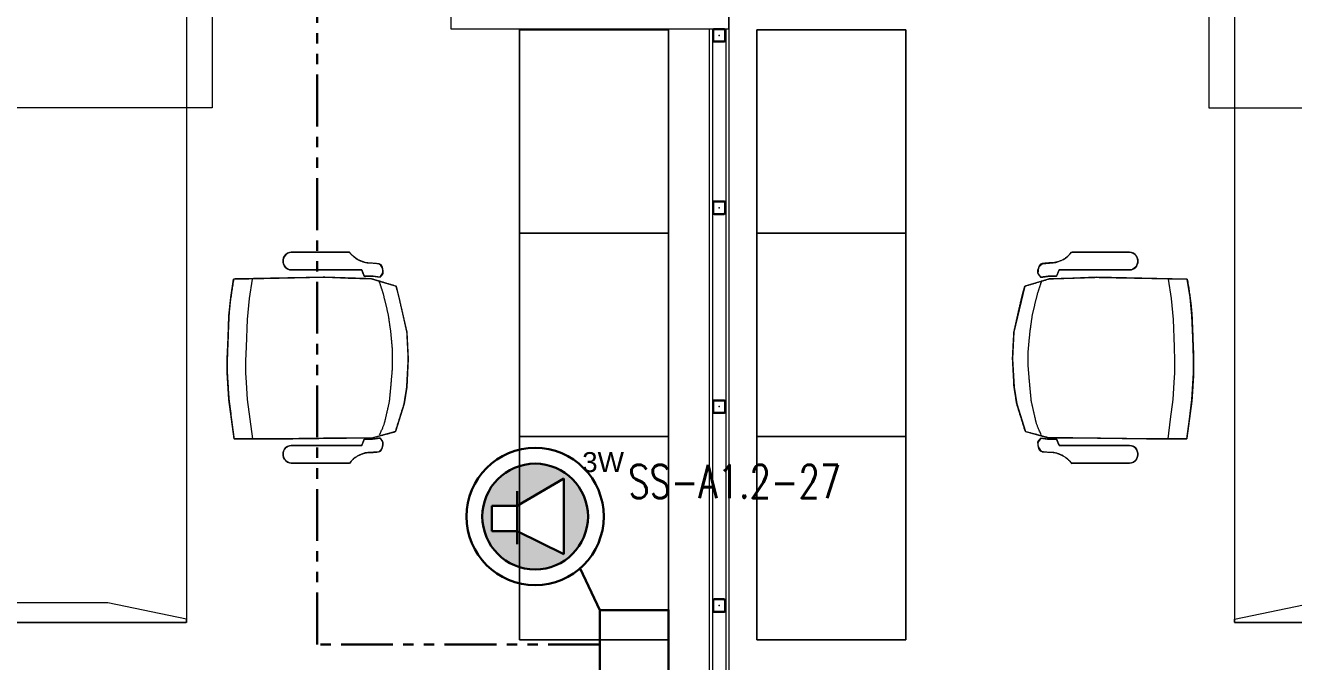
# Model space of a CAD drawing. Extents: x -1299 to 23780, y -3010 to 8106.
# Drawn here: x 15042 to 15425, y 2552.1 to 2744 of the extents above; entities that cross this region are included whole.
import ezdxf

# ---------------------------------------------------------------- set-up
doc = ezdxf.new("R2010")
doc.units = 0
doc.header["$LTSCALE"] = 25
doc.header["$MEASUREMENT"] = 0
doc.linetypes.add('PHANTOM2', pattern=[1.25, 0.625, -0.125, 0.125, -0.125, 0.125, -0.125])
doc.layers.get('0').update_dxf_attribs({"color": 9, "lineweight": 9})
for name, color, linetype, lineweight in [('05', 9, 'Continuous', 9), ('10', 9, 'Continuous', 9), ('11', 9, 'Continuous', 9), ('14', 9, 'Continuous', 9), ('35', 9, 'Continuous', 9), ('40', 9, 'Continuous', 9), ('40B', 9, 'Continuous', 9), ('E-KABLO', 7, 'Continuous', 30), ('E-MESH TAVAN', 1, 'Continuous', 30), ('E-YAZI', 7, 'Continuous', 30), ('Seslendirme', 7, 'Continuous', 30)]:
    doc.layers.add(name, color=color, linetype=linetype, lineweight=lineweight)
doc.styles.add('Arial', font='arial.ttf', dxfattribs={"height": 2.5})
doc.styles.add('ILGAZ', font='txttw.shx')

# ---------------------------------------------------------------- blocks, each defined once
blk = doc.blocks.new('Group-258-1')
at = {"linetype": 'Continuous'}
for p, q in [((384800.0983, 69164.505), (384800.0936, 69164.5084)), ((384800.71, 69164.505), (384800.7146, 69164.5084)), ((384800.2257, 69164.3995), (384800.1668, 69164.4084)), ((384800.6491, 69164.4097), (384800.5895, 69164.4019)), ((384800.2892, 69164.3936), (384800.2257, 69164.3995)), ((384800.3717, 69164.3904), (384800.2892, 69164.3936)), ((384800.4137, 69164.389), (384800.3717, 69164.3904)), ((384800.4502, 69164.389), (384800.4137, 69164.389)), ((384800.4792, 69164.3908), (384800.4502, 69164.389)), ((384800.5299, 69164.394), (384800.4792, 69164.3908)), ((384800.5895, 69164.4019), (384800.5299, 69164.394))]:
    blk.add_line(p, q, dxfattribs=at)
at = {"linetype": 'Continuous', "flags": 128}
for points in [[(384800.0862, 69164.6997), (384800.0862, 69164.6409), (384800.0862, 69164.6409)], [(384800.722, 69164.6997), (384800.722, 69164.6409), (384800.722, 69164.6409)], [(384800.0862, 69164.6409), (384800.0862, 69164.5259), (384800.0862, 69164.6409)], [(384800.1395, 69164.5259), (384800.1395, 69164.6409), (384800.1395, 69164.6409)], [(384800.6687, 69164.5259), (384800.6687, 69164.6409), (384800.6687, 69164.6409)], [(384800.722, 69164.6409), (384800.722, 69164.5259), (384800.722, 69164.6409)], [(384800.0862, 69164.5259), (384800.0862, 69164.5259), (384800.087, 69164.52)], [(384800.0862, 69164.5259), (384800.087, 69164.52), (384800.087, 69164.52)], [(384800.1387, 69164.52), (384800.1387, 69164.52), (384800.1395, 69164.5259)], [(384800.1387, 69164.52), (384800.1395, 69164.5259), (384800.1395, 69164.5259)], [(384800.6695, 69164.52), (384800.6695, 69164.52), (384800.6687, 69164.5259)], [(384800.6695, 69164.52), (384800.6687, 69164.5259), (384800.6687, 69164.5259)], [(384800.722, 69164.5259), (384800.722, 69164.5259), (384800.7213, 69164.52)], [(384800.722, 69164.5259), (384800.7213, 69164.52), (384800.7213, 69164.52)], [(384800.087, 69164.52), (384800.087, 69164.52), (384800.0892, 69164.5143)], [(384800.087, 69164.52), (384800.0892, 69164.5143), (384800.0892, 69164.5143)], [(384800.0892, 69164.5143), (384800.0892, 69164.5143), (384800.0929, 69164.5094)], [(384800.0892, 69164.5143), (384800.0936, 69164.5084), (384800.0929, 69164.5094)], [(384800.0977, 69164.5054), (384800.0977, 69164.5054), (384800.1034, 69164.5026)], [(384800.0977, 69164.5054), (384800.1034, 69164.5026), (384800.1034, 69164.5026)], [(384800.1034, 69164.5026), (384800.1034, 69164.5026), (384800.1096, 69164.5011)], [(384800.1034, 69164.5026), (384800.1096, 69164.5011), (384800.1096, 69164.5011)], [(384800.1096, 69164.5011), (384800.1096, 69164.5011), (384800.1161, 69164.5011)], [(384800.1096, 69164.5011), (384800.1161, 69164.5011), (384800.1161, 69164.5011)], [(384800.1161, 69164.5011), (384800.1161, 69164.5011), (384800.1223, 69164.5026)], [(384800.1161, 69164.5011), (384800.1223, 69164.5026), (384800.1223, 69164.5026)], [(384800.1223, 69164.5026), (384800.1223, 69164.5026), (384800.128, 69164.5054)], [(384800.1223, 69164.5026), (384800.128, 69164.5054), (384800.128, 69164.5054)], [(384800.128, 69164.5054), (384800.128, 69164.5054), (384800.1328, 69164.5094)], [(384800.128, 69164.5054), (384800.1328, 69164.5094), (384800.1328, 69164.5094)], [(384800.1328, 69164.5094), (384800.1328, 69164.5094), (384800.1365, 69164.5143)], [(384800.1328, 69164.5094), (384800.1365, 69164.5143), (384800.1365, 69164.5143)], [(384800.1365, 69164.5143), (384800.1365, 69164.5143), (384800.1387, 69164.52)], [(384800.1365, 69164.5143), (384800.1387, 69164.52), (384800.1387, 69164.52)], [(384800.6718, 69164.5143), (384800.6718, 69164.5143), (384800.6695, 69164.52)], [(384800.6718, 69164.5143), (384800.6695, 69164.52), (384800.6695, 69164.52)], [(384800.6754, 69164.5094), (384800.6754, 69164.5094), (384800.6718, 69164.5143)], [(384800.6754, 69164.5094), (384800.6718, 69164.5143), (384800.6718, 69164.5143)], [(384800.6802, 69164.5054), (384800.6802, 69164.5054), (384800.6754, 69164.5094)], [(384800.6802, 69164.5054), (384800.6754, 69164.5094), (384800.6754, 69164.5094)], [(384800.6859, 69164.5026), (384800.6859, 69164.5026), (384800.6802, 69164.5054)], [(384800.6859, 69164.5026), (384800.6802, 69164.5054), (384800.6802, 69164.5054)], [(384800.6922, 69164.5011), (384800.6922, 69164.5011), (384800.6859, 69164.5026)], [(384800.6922, 69164.5011), (384800.6859, 69164.5026), (384800.6859, 69164.5026)], [(384800.6986, 69164.5011), (384800.6986, 69164.5011), (384800.6922, 69164.5011)], [(384800.6986, 69164.5011), (384800.6922, 69164.5011), (384800.6922, 69164.5011)], [(384800.7048, 69164.5026), (384800.7048, 69164.5026), (384800.6986, 69164.5011)], [(384800.7048, 69164.5026), (384800.6986, 69164.5011), (384800.6986, 69164.5011)], [(384800.7105, 69164.5054), (384800.7105, 69164.5054), (384800.7048, 69164.5026)], [(384800.7105, 69164.5054), (384800.7048, 69164.5026), (384800.7048, 69164.5026)], [(384800.719, 69164.5143), (384800.7146, 69164.5084), (384800.7153, 69164.5094)], [(384800.719, 69164.5143), (384800.719, 69164.5143), (384800.7153, 69164.5094)], [(384800.7213, 69164.52), (384800.7213, 69164.52), (384800.719, 69164.5143)], [(384800.7213, 69164.52), (384800.719, 69164.5143), (384800.719, 69164.5143)]]:
    blk.add_lwpolyline(points, close=True, dxfattribs=at)
at = {"linetype": 'Continuous'}
for points in [[(384800.3272, 69164.8751), (384800.2792, 69164.8644), (384800.2312, 69164.8536)], [(384800.4074, 69164.8792), (384800.3673, 69164.8772), (384800.3272, 69164.8751)], [(384800.4932, 69164.8746), (384800.4503, 69164.8769), (384800.4074, 69164.8792)], [(384800.5432, 69164.8666), (384800.5182, 69164.8706), (384800.4932, 69164.8746)], [(384800.6271, 69164.8405), (384800.5851, 69164.8535), (384800.5432, 69164.8666)], [(384800.1886, 69164.8426), (384800.1775, 69164.8055), (384800.1663, 69164.7685)], [(384800.2312, 69164.8536), (384800.2099, 69164.8481), (384800.1886, 69164.8426)], [(384800.3841, 69164.8318), (384800.3546, 69164.8291), (384800.3252, 69164.8264)], [(384800.4307, 69164.8318), (384800.4074, 69164.8318), (384800.3841, 69164.8318)], [(384800.4872, 69164.8271), (384800.4589, 69164.8295), (384800.4307, 69164.8318)], [(384800.6454, 69164.7717), (384800.6363, 69164.8061), (384800.6271, 69164.8405)], [(384800.1182, 69164.7571), (384800.1184, 69164.788), (384800.1261, 69164.8013), (384800.1481, 69164.8026)], [(384800.1481, 69164.8026), (384800.1523, 69164.8031), (384800.1616, 69164.7937)], [(384800.1616, 69164.7937), (384800.1601, 69164.7826), (384800.1585, 69164.7715)], [(384800.2113, 69164.8039), (384800.1911, 69164.7972), (384800.1708, 69164.7905)], [(384800.2746, 69164.8191), (384800.2429, 69164.8115), (384800.2113, 69164.8039)], [(384800.3252, 69164.8264), (384800.2999, 69164.8227), (384800.2746, 69164.8191)], [(384800.5356, 69164.8225), (384800.5114, 69164.8248), (384800.4872, 69164.8271)], [(384800.5919, 69164.8096), (384800.5638, 69164.8161), (384800.5356, 69164.8225)], [(384800.637, 69164.7924), (384800.6046, 69164.8075), (384800.5919, 69164.8096)], [(384800.6601, 69164.8026), (384800.656, 69164.8031), (384800.6466, 69164.7937)], [(384800.6466, 69164.7937), (384800.6482, 69164.7826), (384800.6497, 69164.7715)], [(384800.69, 69164.7571), (384800.6898, 69164.788), (384800.6822, 69164.8013), (384800.6601, 69164.8026)], [(384800.0854, 69164.7011), (384800.1126, 69164.7212), (384800.1182, 69164.7571)], [(384800.1585, 69164.7715), (384800.1583, 69164.7588), (384800.158, 69164.7461)], [(384800.1663, 69164.7685), (384800.1639, 69164.6975), (384800.1616, 69164.6266)], [(384800.6491, 69164.4746), (384800.6472, 69164.6232), (384800.6454, 69164.7717)], [(384800.6497, 69164.7715), (384800.65, 69164.7588), (384800.6502, 69164.7461)], [(384800.7229, 69164.7011), (384800.6957, 69164.7212), (384800.69, 69164.7571)], [(384800.158, 69164.7461), (384800.1488, 69164.7423), (384800.1395, 69164.7385)], [(384800.1395, 69164.7385), (384800.1395, 69164.6897), (384800.1395, 69164.6409)], [(384800.6502, 69164.7461), (384800.6595, 69164.7423), (384800.6687, 69164.7385)], [(384800.6687, 69164.7385), (384800.6687, 69164.6897), (384800.6687, 69164.6409)], [(384800.1616, 69164.6266), (384800.1642, 69164.4892), (384800.1668, 69164.3518)], [(384800.6491, 69164.3531), (384800.6491, 69164.4138), (384800.6491, 69164.4746)], [(384800.1668, 69164.3518), (384800.2302, 69164.3409), (384800.278, 69164.3374)], [(384800.278, 69164.3374), (384800.3427, 69164.3349), (384800.4074, 69164.3324)], [(384800.4074, 69164.3324), (384800.4288, 69164.3324), (384800.4502, 69164.3324)], [(384800.4502, 69164.3324), (384800.4901, 69164.3349), (384800.5299, 69164.3374)], [(384800.5299, 69164.3374), (384800.5895, 69164.3452), (384800.6491, 69164.3531)]]:
    blk.add_open_spline(points, degree=2, dxfattribs=at)
at = {"layer": '40'}
blk.add_lwpolyline([(384800.6491, 69164.3531), (384800.5895, 69164.3452), (384800.5299, 69164.3374), (384800.4502, 69164.3324), (384800.4074, 69164.3324), (384800.3427, 69164.3349), (384800.278, 69164.3374), (384800.2222, 69164.3433), (384800.1668, 69164.3518), (384800.1642, 69164.4892), (384800.1616, 69164.6266), (384800.1639, 69164.6975), (384800.1663, 69164.7685), (384800.1732, 69164.7913), (384800.1886, 69164.8426), (384800.3272, 69164.8751), (384800.4074, 69164.8792), (384800.4932, 69164.8746), (384800.5432, 69164.8666), (384800.6271, 69164.8405), (384800.6454, 69164.7717), (384800.6472, 69164.6232), (384800.6491, 69164.4746), (384800.6491, 69164.4097)], close=True, dxfattribs=at)
for points in [[(384800.1395, 69164.7385), (384800.158, 69164.7461), (384800.1583, 69164.7588), (384800.1585, 69164.7715), (384800.1616, 69164.7937), (384800.1481, 69164.8026, 0.293897), (384800.1206, 69164.7899), (384800.1182, 69164.7571, -0.205), (384800.0854, 69164.7011), (384800.0862, 69164.6997), (384800.0862, 69164.5259, 0.937941), (384800.1395, 69164.5259)], [(384800.6687, 69164.7385), (384800.6502, 69164.7461), (384800.65, 69164.7588), (384800.6497, 69164.7715), (384800.6466, 69164.7937), (384800.6601, 69164.8026, -0.293897), (384800.6877, 69164.7899), (384800.69, 69164.7571, 0.205), (384800.7229, 69164.7011), (384800.722, 69164.6997), (384800.722, 69164.5259, -0.937941), (384800.6687, 69164.5259)]]:
    blk.add_lwpolyline(points, format="xyb", close=True, dxfattribs=at)
blk = doc.blocks.new('p-ma-audi')
for p, q in [((-7.57, 155.19), (-7.57, 200)), ((-85.7, 155.19), (-7.57, 155.19))]:
    blk.add_line(p, q)
at = {"flags": 128}
for points in [[(-7.57, 200), (-7.57, 214.96), (-93.45, 214.96), (-93.45, 155.19), (-85.7, 155.19)], [(-85.7, 0.04), (-85.7, 0.94), (-61.93, 5.88), (-23.62, 5.88), (0, 0.73), (0, 0), (-85.67, 0)]]:
    blk.add_lwpolyline(points, dxfattribs=at)
for points in [[(-85.7, 200), (-85.7, 0), (0, 0), (0, 200), (-85.7, 200)], [(-85.7, 200), (-85.7, 0), (0, 0), (0, 200)]]:
    blk.add_lwpolyline(points, close=True, dxfattribs=at)
blk = doc.blocks.new('Group-41-1')
for p, q in [((384804.5645, 69162.035), (384804.5645, 69161.585)), ((384805.1779, 69162.035), (384804.5645, 69162.035)), ((384805.1779, 69161.585), (384805.1779, 69162.035)), ((384804.5645, 69161.585), (384805.1779, 69161.585))]:
    blk.add_line(p, q)
at = {"flags": 128}
blk.add_lwpolyline([(384804.5645, 69162.035), (384805.1779, 69162.035), (384805.1779, 69161.585), (384804.5645, 69161.585)], close=True, dxfattribs=at)
blk = doc.blocks.new('Group-42-1')
at = {"layer": '05', "color": 7}
for p in [(-1.2267, 0), (-0.6133, 0), (0, 0)]:
    blk.add_blockref('Group-41-1', p, dxfattribs=at)
blk = doc.blocks.new('Prf-40x40')
for points in [[(1.5, -2), (-1.5, -2, -0.414214), (-2, -1.5), (-2, 1.5, -0.414214), (-1.5, 2), (1.5, 2, -0.414214), (2, 1.5), (2, -1.5, -0.414214)], [(1.5, -1.7), (-1.5, -1.7, -0.414214), (-1.7, -1.5), (-1.7, 1.5, -0.414214), (-1.5, 1.7), (1.5, 1.7, -0.414214), (1.7, 1.5), (1.7, -1.5, -0.414214)]]:
    blk.add_lwpolyline(points, format="xyb", close=True)
blk.add_point((0, 0))
blk = doc.blocks.new('p-2. kat planı')
at = {"layer": '11'}
for points in [[(15248.5, 2743), (15248.5, 2447)], [(15249.5, 2743), (15249.5, 2447)], [(15253.5, 2743), (15253.5, 2447)], [(15254.5, 2743), (15254.5, 2447)]]:
    blk.add_lwpolyline(points, dxfattribs=at)
at = {"layer": '14'}
blk.add_lwpolyline([(15048, 2819.3), (15048, 2803), (15050, 2803), (15170.5, 2803), (15170.5, 2743), (15254.5, 2743), (15254.5, 2803), (15300, 2803), (15302, 2803), (15302, 2819.3)], dxfattribs=at)
at = {"layer": '40B'}
for points in [[(14480.5, 2825), (15254.5, 2825), (15254.5, 2364.21), (14480.5, 2363.33)], [(15254.5, 2364.21), (15945, 2365), (15945, 2825), (15254.5, 2825)]]:
    blk.add_lwpolyline(points, close=True, dxfattribs=at)
at = {"layer": '10', "xscale": -1, "rotation": 180}
for p in [(15251.5, 2741), (15251.5, 2689), (15251.5, 2629), (15251.5, 2569)]:
    blk.add_blockref('Prf-40x40', p, dxfattribs=at)
blk = doc.blocks.new('A$C484C7D48')
at = {"layer": 'Seslendirme'}
h = blk.add_hatch(color=3, dxfattribs=at)
h.paths.add_polyline_path([(4.75, 20.71, 1), (36.67, 20.71, 1)])
h.paths.add_polyline_path([(29.32, 32.16), (29.32, 9.41), (15.29, 16.32), (7.61, 16.32), (7.61, 23.96), (15.29, 23.96)], flags=16)
at = {"layer": 'E-YAZI', "color": 3, "linetype": 'Continuous', "ltscale": 100}
blk.add_circle((20.71, 20.71, 0), 20.71, dxfattribs=at)
at = {"layer": 'Seslendirme', "color": 3}
for p, q in [((15.29, 23.96, 0), (29.32, 32.16, 0)), ((29.32, 32.16, 452.52), (29.32, 9.41, 452.52)), ((15.29, 28.32, 0), (15.29, 12.36, 0)), ((7.61, 23.96, 0), (15.29, 23.96, 0)), ((7.61, 16.32, 0), (7.61, 23.96, 0)), ((15.29, 16.32, 0), (7.61, 16.32, 0)), ((29.32, 9.41, 0), (15.29, 16.32, 0))]:
    blk.add_line(p, q, dxfattribs=at)
blk.add_circle((20.71, 20.71, 0), 15.96, dxfattribs=at)
at = {"color": 3, "insert": (34.89, 40.15, 0), "char_height": 6.034, "attachment_point": 1, "style": 'Arial'}
blk.add_mtext_dynamic_manual_height_columns('3W', width=27.142, gutter_width=12.5, heights=[0], dxfattribs=at)

msp = doc.modelspace()

# ---------------------------------------------------------------- linework, layer by layer
at = {"layer": '35'}
msp.add_lwpolyline([(14487.5, 2447), (14487.5, 2743), (14554.5, 2743), (14554.5, 2803), (15170.5, 2803), (15170.5, 2743), (15254.5, 2743), (15254.5, 2803), (15870.5, 2803), (15870.5, 2743), (15935.5, 2743), (15935.5, 2447), (15870.5, 2447), (15870.5, 2363), (15254.5, 2363), (15254.5, 2447), (15170.5, 2447), (15170.5, 2363), (14554.5, 2363), (14554.5, 2447)], close=True, dxfattribs=at)
at = {"layer": 'E-KABLO', "color": 5, "linetype": 'PHANTOM2', "ltscale": 1.5}
msp.add_line((15215.5, 2567.64), (15209.52, 2580.19), dxfattribs=at)
at = {"layer": 'E-MESH TAVAN', "color": 6, "linetype": 'PHANTOM2'}
for p, q in [((15130.13, 2557.28), (15130.13, 2770.57)), ((15215.5, 2557.28), (15130.13, 2557.28))]:
    msp.add_line(p, q, dxfattribs=at)
at = {"layer": 'E-YAZI', "color": 3, "linetype": 'Continuous', "ltscale": 100}
msp.add_lwpolyline([(15215.5, 2546.92), (15236.27, 2546.92), (15236.27, 2567.64), (15215.5, 2567.64)], close=True, dxfattribs=at)

# ---------------------------------------------------------------- block references
msp.add_blockref('p-2. kat planı', (0, 0))
at = {"layer": '05', "color": 7, "xscale": -1}
msp.add_blockref('p-ma-audi', (15004.96, 2563.92), dxfattribs=at)
at = {"layer": '05', "color": 7}
msp.add_blockref('p-ma-audi', (15492.83, 2563.92), dxfattribs=at)
at = {"layer": '05', "color": 7, "xscale": -100, "yscale": 100, "zscale": 100, "rotation": 90}
for p in [(6931394.76, 38483076.42), (6931466.36, 38483076.42)]:
    msp.add_blockref('Group-42-1', p, dxfattribs=at)
at = {"layer": '05', "color": 7, "extrusion": (0, 0, -1), "yscale": 100, "zscale": -100}
for p, xscale, rotation in [((6901330.25, 38482684.18), -100, 90), ((-6931828.05, 38482684.18), 100, 270)]:
    msp.add_blockref('Group-258-1', p, dxfattribs=dict(at, xscale=xscale, rotation=rotation))
at = {"layer": 'E-MESH TAVAN', "color": 6, "linetype": 'PHANTOM2'}
msp.add_blockref('A$C484C7D48', (15175.26, 2575.14, 0), dxfattribs=at)

# ---------------------------------------------------------------- texts
at = {"layer": 'E-YAZI', "color": 3, "style": 'ILGAZ', "width": 0.75}
msp.add_text('SS-A1.2-27', height=10, dxfattribs=at).set_placement((15224.08, 2601.43))

doc.saveas('drawing.dxf')
